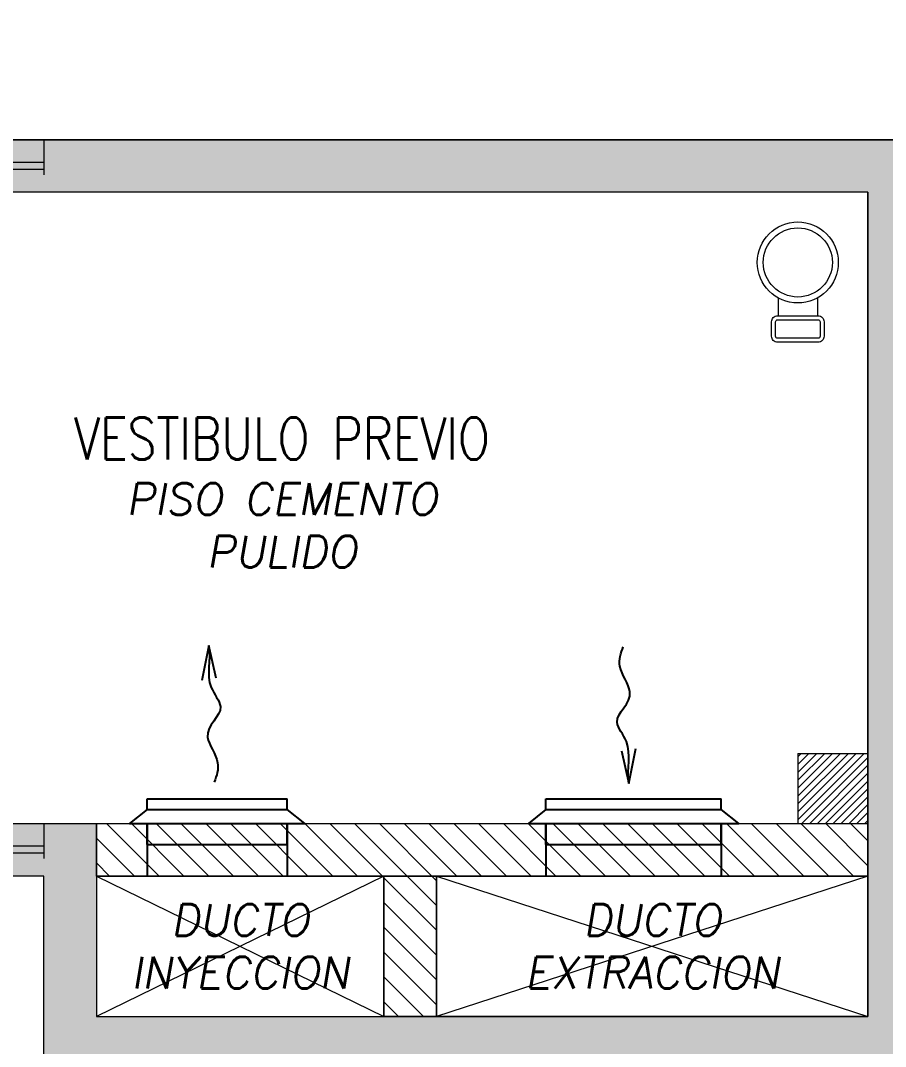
# Model space of a CAD drawing. Header units: millimetres. Extents: x -3 to 53, y -110 to 39.
# Drawn here: x 24.284 to 26.75, y -26.293 to -23.368 of the extents above; entities that cross this region are included whole.
import ezdxf
from ezdxf.enums import TextEntityAlignment as Align

# ---------------------------------------------------------------- set-up
doc = ezdxf.new("R2010")
doc.units = ezdxf.units.MM
doc.linetypes.add('HIDDEN2', pattern=[0.1875, 0.125, -0.0625])
for name, color, linetype in [('A-EST HATCH', 8, 'Continuous'), ('A-EST PLACAS', 8, 'Continuous'), ('A-EST VIGAS', 8, 'HIDDEN2'), ('A-HATCH', 8, 'Continuous'), ('A-LINEAS', 8, 'Continuous'), ('A-MURO BAJO', 8, 'Continuous'), ('A-MURO_P14', 8, 'Continuous'), ('A-PROYECCIONES', 8, 'HIDDEN2'), ('A-TEXTO-ACABADO PISO', 8, 'Continuous'), ('A-TEXTO-INDICACIONES', 8, 'Continuous'), ('DLP_TEXTO AMBIENTE', 8, 'Continuous'), ('L-03_EQUIP-ACCES', 8, 'Continuous'), ('L-04_EQ-MED-CONT', 8, 'Continuous'), ('L-06_EQ-FIN-CONT', 8, 'Continuous'), ('L3 Equipos y Ductos', 8, 'Continuous'), ('L4 Linea mediana', 8, 'Continuous'), ('L6 Linea fina', 8, 'Continuous')]:
    doc.layers.add(name, color=color, linetype=linetype)
doc.layers.add('A-MUROS', color=8, linetype='Continuous', lineweight=30)
doc.styles.add('ROMANS', font='ROMANS.shx', dxfattribs={"oblique": 10})

# ---------------------------------------------------------------- blocks, each defined once
blk = doc.blocks.new('EST.P10')
at = {"layer": 'A-EST HATCH', "lineweight": 0}
h = blk.add_hatch(color=8, dxfattribs=at)
h.dxf.hatch_style = 1
h.paths.add_polyline_path([(10.5, -2.74), (10.5, 3.325), (12.15, 3.325), (12.15, 3.525), (10.35, 3.525), (10.35, 2.65), (8.85, 2.65), (8.85, 3.15), (8.7, 3.15), (8.7, 2.45), (10.35, 2.45), (10.35, -2.74)])
h.paths.add_polyline_path([(31.6, 7.325), (30, 7.325), (30, 10.425), (31.2, 10.425), (31.2, 10.575), (29.85, 10.575), (29.85, 7.175), (31.6, 7.175)])
h.paths.add_polyline_path([(32.4, 10.575), (32.55, 10.575), (32.55, 7.175), (32.4, 7.175)])
h.paths.add_polyline_path([(37.9, 11.05), (38.2, 11.05), (38.2, 10.9), (38.05, 10.9), (38.05, 7.825), (37.9, 7.825)])
h.paths.add_polyline_path([(34.95, 10.425), (34.95, 7.325), (33.35, 7.325), (33.35, 7.175), (35.1, 7.175), (35.1, 10.575), (33.75, 10.575), (33.75, 10.425)])
h.paths.add_polyline_path([(44.2, 10.9), (44.8, 10.9), (44.8, 11.05), (44.05, 11.05), (44.05, 7.65), (45.2, 7.65), (45.2, 7.8), (44.2, 7.8)])
h.paths.add_polyline_path([(46, 11.05), (46, 7.65), (46.15, 7.65), (46.15, 11.05)])
h.paths.add_polyline_path([(46.95, 7.8), (48.55, 7.8), (48.55, 10.9), (47.35, 10.9), (47.35, 11.05), (48.7, 11.05), (48.7, 7.65), (46.95, 7.65)])
h.paths.add_polyline_path([(44.2, -2.65), (44.8, -2.65), (44.8, -2.8), (44.05, -2.8), (44.05, 0.6), (45.2, 0.6), (45.2, 0.45), (44.2, 0.45)])
h.paths.add_polyline_path([(46, -2.8), (46, 0.6), (46.15, 0.6), (46.15, -2.8)])
h.paths.add_polyline_path([(46.95, 0.45), (48.55, 0.45), (48.55, -2.65), (47.35, -2.65), (47.35, -2.8), (48.7, -2.8), (48.7, 0.6), (46.95, 0.6)])
h.paths.add_polyline_path([(41.35, -0.35), (41.2, -0.35), (41.2, -2.65), (41.05, -2.65), (41.05, -2.8), (41.35, -2.8)])
h.paths.add_polyline_path([(31.6, 0.925), (30, 0.925), (30, -2.175), (31.2, -2.175), (31.2, -2.325), (29.85, -2.325), (29.85, 1.075), (31.6, 1.075)])
h.paths.add_polyline_path([(32.4, -2.325), (32.55, -2.325), (32.55, 1.075), (32.4, 1.075)])
h.paths.add_polyline_path([(37.9, -2.8), (38.2, -2.8), (38.2, -2.65), (38.05, -2.65), (38.05, 0.425), (37.9, 0.425)])
h.paths.add_polyline_path([(34.95, -2.175), (34.95, 0.925), (33.35, 0.925), (33.35, 1.075), (35.1, 1.075), (35.1, -2.325), (33.75, -2.325), (33.75, -2.175)])
h.paths.add_polyline_path([(18.45, 7.325), (20.05, 7.325), (20.05, 10.425), (18.85, 10.425), (18.85, 10.575), (20.2, 10.575), (20.2, 7.175), (18.45, 7.175)])
h.paths.add_polyline_path([(17.65, 10.575), (17.5, 10.575), (17.5, 7.175), (17.65, 7.175)])
h.paths.add_polyline_path([(11.85, 11.05), (11.85, 10.9), (12, 10.9), (12, 7.825), (12.15, 7.825), (12.15, 11.05)])
h.paths.add_polyline_path([(22.45, 4.725), (13.05, 4.725), (13.05, 4.875), (16.6, 4.875), (16.6, 6.275), (16.8, 6.275), (16.8, 4.875), (19.7, 4.875), (19.7, 6.275), (19.85, 6.275), (19.85, 4.875), (22.25, 4.875), (22.25, 6.125), (20.6, 6.125), (20.6, 6.275), (22.875, 6.275), (22.875, 6.125), (22.45, 6.125)])
h.paths.add_polyline_path([(15.1, 10.425), (15.1, 7.325), (16.7, 7.325), (16.7, 7.175), (14.95, 7.175), (14.95, 10.575), (16.3, 10.575), (16.3, 10.425)])
h.paths.add_polyline_path([(10.35, 5.8), (8.7, 5.8), (8.7, 5.1), (8.85, 5.1), (8.85, 5.6), (10.35, 5.6), (10.35, 4.725), (12.15, 4.725), (12.15, 4.925), (10.5, 4.925), (10.5, 10.99), (10.35, 10.99)])
h.paths.add_polyline_path([(5.85, 10.9), (5.25, 10.9), (5.25, 11.05), (6, 11.05), (6, 7.65), (4.85, 7.65), (4.85, 7.8), (5.85, 7.8)])
h.paths.add_polyline_path([(4.05, 11.05), (4.05, 7.65), (3.9, 7.65), (3.9, 11.05)])
h.paths.add_polyline_path([(3.1, 7.8), (1.5, 7.8), (1.5, 10.9), (2.7, 10.9), (2.7, 11.05), (1.35, 11.05), (1.35, 7.65), (3.1, 7.65)])
h.paths.add_polyline_path([(4.05, -2.8), (4.05, 0.6), (3.9, 0.6), (3.9, -2.8)])
h.paths.add_polyline_path([(3.1, 0.45), (1.5, 0.45), (1.5, -2.65), (2.7, -2.65), (2.7, -2.8), (1.35, -2.8), (1.35, 0.6), (3.1, 0.6)])
h.paths.add_polyline_path([(8.7, -0.35), (8.85, -0.35), (8.85, -2.65), (9, -2.65), (9, -2.8), (8.7, -2.8)])
h.paths.add_polyline_path([(18.45, 0.925), (20.05, 0.925), (20.05, -2.175), (18.85, -2.175), (18.85, -2.325), (20.2, -2.325), (20.2, 1.075), (18.45, 1.075)])
h.paths.add_polyline_path([(17.65, -2.325), (17.5, -2.325), (17.5, 1.075), (17.65, 1.075)])
h.paths.add_polyline_path([(12.15, -2.8), (11.85, -2.8), (11.85, -2.65), (12, -2.65), (12, 0.425), (12.15, 0.425)])
h.paths.add_polyline_path([(15.1, -2.175), (15.1, 0.925), (16.7, 0.925), (16.7, 1.075), (14.95, 1.075), (14.95, -2.325), (16.3, -2.325), (16.3, -2.175)])
h.paths.add_polyline_path([(39.7, 3.525), (37.9, 3.525), (37.9, 3.375), (39.55, 3.375), (39.55, -2.74), (39.7, -2.74), (39.7, 2.5), (41.35, 2.5), (41.35, 3.15), (41.2, 3.15), (41.2, 2.65), (39.7, 2.65)])
h.paths.add_polyline_path([(6, -2.8), (6, 0.6), (4.85, 0.6), (4.85, 0.45), (5.85, 0.45), (5.85, -2.65), (5.25, -2.65), (5.25, -2.8)])
h.paths.add_polyline_path([(3.0968, 5.55), (2.95, 5.55), (2.95, 6.75), (5.1, 6.75), (5.1, 6.6), (4.65, 6.6), (4.65, 5), (4.45, 5), (4.45, 6.6), (3.1, 6.6), (3.1, 5.55)], flags=17)
h.paths.add_polyline_path([(3.0968, 2.7), (2.95, 2.7), (2.95, 1.5), (5.1, 1.5), (5.1, 1.65), (4.65, 1.65), (4.65, 3.25), (4.45, 3.25), (4.45, 1.65), (3.1, 1.65), (3.1, 2.7)], flags=17)
h.paths.add_polyline_path([(8.8501, 4.2), (6, 4.2), (6, 6.75), (5.85, 6.75), (5.85, 4.2), (3.1, 4.2), (3.1, 4.8), (2.95, 4.8), (2.95, 4.2), (0.15, 4.2), (0.15, 8.25), (0, 8.25), (0, 0), (0.15, 0), (0.15, 4.05), (2.95, 4.05), (2.95, 3.45), (3.1, 3.45), (3.1, 4.05), (5.85, 4.05), (5.85, 1.5), (6, 1.5), (6, 4.05), (8.8501, 4.05)])
h.paths.add_polyline_path([(8.7, 11.05), (8.7, 8.6), (8.85, 8.6), (8.85, 10.9), (9, 10.9), (9, 11.05)])
h.paths.add_polyline_path([(22.9, 4.725), (25, 4.725), (25, 4.875), (23.05, 4.875), (23.05, 8.575), (25, 8.575), (25, 8.725), (23.05, 8.725), (23.05, 10.575), (22.2, 10.575), (22.2, 10.425), (22.9, 10.425)])
h.paths.add_polyline_path([(39.7, 10.99), (39.7, 5.75), (41.35, 5.75), (41.35, 5.1), (41.2, 5.1), (41.2, 5.6), (39.7, 5.6), (39.7, 4.725), (37.9, 4.725), (37.9, 4.875), (39.55, 4.875), (39.55, 10.99)])
h.paths.add_polyline_path([(47.1, 4.2), (49.9, 4.2), (49.9, 8.25), (50.05, 8.25), (50.05, 0), (49.9, 0), (49.9, 4.05), (47.1, 4.05), (47.1, 3.45), (46.95, 3.45), (46.95, 4.05), (44.2, 4.05), (44.2, 1.5), (44.05, 1.5), (44.05, 4.05), (41.1999, 4.05), (41.1999, 4.2), (44.05, 4.2), (44.05, 6.75), (44.2, 6.75), (44.2, 4.2), (46.95, 4.2), (46.95, 4.8), (47.1, 4.8)])
h.paths.add_polyline_path([(41.35, 11.05), (41.05, 11.05), (41.05, 10.9), (41.2, 10.9), (41.2, 8.6), (41.35, 8.6)])
h.paths.add_polyline_path([(46.9532, 5.55), (47.1, 5.55), (47.1, 6.75), (44.95, 6.75), (44.95, 6.6), (45.4, 6.6), (45.4, 5), (45.6, 5), (45.6, 6.6), (46.95, 6.6), (46.95, 5.55)], flags=17)
h.paths.add_polyline_path([(46.9532, 2.7), (47.1, 2.7), (47.1, 1.5), (44.95, 1.5), (44.95, 1.65), (45.4, 1.65), (45.4, 3.25), (45.6, 3.25), (45.6, 1.65), (46.95, 1.65), (46.95, 2.7)], flags=17)
h.paths.add_polyline_path([(26.7, 4.725), (26.85, 4.725), (26.85, 8.725), (26.7, 8.725)])
h.paths.add_polyline_path([(27.15, 10.425), (27.85, 10.425), (27.85, 10.575), (27, 10.575), (27, 4.725), (27.15, 4.725)])
h.paths.add_polyline_path([(27.6, 6.125), (27.6, 4.725), (37, 4.725), (37, 4.875), (33.45, 4.875), (33.45, 6.275), (33.25, 6.275), (33.25, 4.875), (30.35, 4.875), (30.35, 6.275), (30.2, 6.275), (30.2, 4.875), (27.8, 4.875), (27.8, 6.125), (29.45, 6.125), (29.45, 6.275), (27.175, 6.275), (27.175, 6.125)])
h.paths.add_polyline_path([(21.05, 1.975), (21.05, 2.125), (22.85, 2.125), (22.85, 3.375), (20.3, 3.375), (20.3, 1.975), (20.15, 1.975), (20.15, 3.375), (16.8, 3.375), (16.8, 1.975), (16.6, 1.975), (16.6, 3.375), (13.05, 3.375), (13.05, 3.525), (23.05, 3.525), (23.05, 1.975)])
h.paths.add_polyline_path([(23.05, 1.95), (23.05, -1.775), (26.7, -1.775), (26.7, 0.875), (24.35, 0.875), (24.35, 1.425), (24.05, 1.425), (24.05, 1.575), (24.5, 1.575), (24.5, 1.025), (26.7, 1.025), (26.7, 3.375), (24.05, 3.375), (24.05, 3.525), (26.85, 3.525), (26.85, -1.925), (23.05, -1.925), (23.05, -2.325), (22.2, -2.325), (22.2, -2.175), (22.9, -2.175), (22.9, 1.95)])
h.paths.add_polyline_path([(29, 1.975), (29, 2.125), (27.2, 2.125), (27.2, 3.375), (29.75, 3.375), (29.75, 1.975), (29.9, 1.975), (29.9, 3.375), (33.25, 3.375), (33.25, 1.975), (33.45, 1.975), (33.45, 3.375), (37, 3.375), (37, 3.525), (27, 3.525), (27, 1.975)])
h.paths.add_polyline_path([(27, 1.95), (27, -2.325), (27.85, -2.325), (27.85, -2.175), (27.15, -2.175), (27.15, 1.95)])
at = {"layer": 'A-EST PLACAS', "color": 8, "lineweight": 0}
blk.add_lwpolyline([(23.05, 1.95), (23.05, -1.775), (26.7, -1.775), (26.7, 0.875), (24.35, 0.875), (24.35, 1.425), (24.05, 1.425), (24.05, 1.575), (24.5, 1.575), (24.5, 1.025), (26.7, 1.025), (26.7, 3.375), (24.05, 3.375), (24.05, 3.525), (26.85, 3.525), (26.85, -1.925), (23.05, -1.925), (23.05, -2.325), (22.2, -2.325), (22.2, -2.175), (22.9, -2.175), (22.9, 1.95)], close=True, dxfattribs=at)
at = {"layer": 'A-EST VIGAS', "color": 8, "lineweight": 0}
for p, q in [((24.5, 1.575), (26.7, 1.575)), ((24.5, 1.425), (25.32, 1.425)), ((25.32, 1.425, 0), (25.32, 1.025)), ((25.47, 1.425), (26.7, 1.425)), ((25.47, 1.425, 0), (25.47, 1.025))]:
    blk.add_line(p, q, dxfattribs=at)
at = {"layer": 'A-PROYECCIONES', "color": 8, "lineweight": 0, "ltscale": 0.5}
for p, q in [((24.35, 3.525, 0), (24.35, 3.375, 0)), ((24.35, 3.46, 0), (24.15, 3.46, 0)), ((24.35, 3.44, 0), (24.15, 3.44, 0)), ((24.35, 1.575, 0), (24.35, 1.425, 0)), ((24.35, 1.51, 0), (24.15, 1.51, 0)), ((24.35, 1.49, 0), (24.15, 1.49, 0))]:
    blk.add_line(p, q, dxfattribs=at)
blk = doc.blocks.new('*U145')
at = {"color": 8, "lineweight": 0}
for p, q in [((587.0593, -119.1569), (587.0593, -119.2302)), ((587.2193, -119.1569), (587.2193, -119.2302))]:
    blk.add_line(p, q, dxfattribs=at)
for points in [[(587.2455, -119.2542), (587.2455, -119.313, -0.414214), (587.2215, -119.337), (587.057, -119.337, -0.414214), (587.033, -119.313), (587.033, -119.2542, -0.414214), (587.057, -119.2302), (587.2215, -119.2302, -0.414214)], [(587.2295, -119.2542), (587.2295, -119.313, -0.414214), (587.2215, -119.321), (587.057, -119.321, -0.414214), (587.049, -119.313), (587.049, -119.2542, -0.414214), (587.057, -119.2462), (587.2215, -119.2462, -0.414214)]]:
    blk.add_lwpolyline(points, format="xyb", close=True, dxfattribs=at)
for radius in [0.1641, 0.1401]:
    blk.add_circle((587.1393, -119.0136), radius, dxfattribs=at)
blk = doc.blocks.new('N.01')
at = {"layer": 'A-HATCH', "lineweight": 0}
h = blk.add_hatch(dxfattribs=at)
h.set_pattern_fill('ANSI31', color=8, scale=0.005)
h.set_pattern_definition([(45, (116.932913, -109.161275), (-0.0112253202, 0.0112253202), [])])
h.paths.add_polyline_path([(3.9, 3.875), (3.7, 3.875), (3.7, 4.075), (3.9, 4.075)])
at = {"layer": 'A-LINEAS', "color": 8, "linetype": 'Continuous', "lineweight": 0}
for p, q in [((1.7, 3.725, 0), (2.52, 3.325, 0)), ((2.52, 3.725, 0), (1.7, 3.325, 0)), ((2.67, 3.725, 0), (3.9, 3.325, 0)), ((3.9, 3.725, 0), (2.67, 3.325, 0))]:
    blk.add_line(p, q, dxfattribs=at)
at = {"layer": 'A-MURO BAJO', "color": 8, "lineweight": 0}
blk.add_line((3.5, 3.325, 0), (3.9, 3.325, 0), dxfattribs=at)
at = {"layer": 'A-MUROS', "color": 8, "lineweight": 0}
for p, q in [((4.05, 5.825, 0), (1.25, 5.825, 0)), ((3.9, 5.675, 0), (1.25, 5.675, 0)), ((3.9, 5.675, 0), (3.9, 3.875, 0)), ((3.7, 4.075, 0), (3.7, 3.875, 0)), ((3.7, 4.075, 0), (3.9, 4.075, 0)), ((1.25, 3.875, 0), (3.9, 3.875, 0)), ((1.55, 3.725, 0), (1.25, 3.725, 0)), ((1.55, 3.175, 0), (1.55, 3.725, 0)), ((1.7, 3.725, 0), (1.7, 3.325, 0)), ((1.7, 3.725, 0), (2.52, 3.725, 0)), ((2.52, 3.725, 0), (2.52, 3.325, 0)), ((2.67, 3.325, 0), (2.67, 3.725, 0)), ((2.67, 3.725, 0), (3.9, 3.725, 0)), ((3.9, 3.725, 0), (3.9, 3.325, 0)), ((1.7, 3.325, 0), (2.52, 3.325, 0)), ((1.7, 3.325, 0), (2.52, 3.325, 0)), ((3.9, 3.325, 0), (2.67, 3.325, 0))]:
    blk.add_line(p, q, dxfattribs=at)
at = {"color": 8, "lineweight": 0, "xscale": 0.7035271998764521, "yscale": 0.7035271998764521, "zscale": 0.7035271998764521}
blk.add_blockref('*U145', (-409.3684, 89.2043, 0), dxfattribs=at)
blk = doc.blocks.new('TEXTO AMBIENTES P10')
at = {"layer": 'A-TEXTO-ACABADO PISO', "color": 8, "lineweight": 0, "insert": (23.6788, -8.5045), "char_height": 0.09, "attachment_point": 2, "rotation": 360, "style": 'ROMANS'}
blk.add_mtext_dynamic_manual_height_columns('PISO CEMENTO PULIDO', width=1.20225, gutter_width=12.5, heights=[0], dxfattribs=at)
at = {"layer": 'DLP_TEXTO AMBIENTE', "color": 8, "lineweight": 0, "style": 'ROMANS', "width": 0.8}
blk.add_text('VESTIBULO PREVIO', height=0.12, dxfattribs=at).set_placement((23.6791, -8.4372), align=Align.CENTER)
blk = doc.blocks.new('TEXTO DUCTOS PT')
at = {"layer": 'A-TEXTO-INDICACIONES', "char_height": 0.09, "width": 0.4157, "attachment_point": 5, "style": 'ROMANS'}
for s, insert in [('\\pxsm1,qc,t16;DUCTO INYECCION', (23.56, -9.825, 0)), ('\\pxsm1,qc,t16;DUCTO EXTRACCION', (24.735, -9.825, 0))]:
    blk.add_mtext(s, dxfattribs=dict(at, insert=insert))
blk = doc.blocks.new('TAF_40')
at = {"layer": 'L-03_EQUIP-ACCES', "ltscale": 1.5}
for p, q in [((-0.25, 0.06), (0.25, 0.06)), ((-0.2, 0), (-0.2, 0.06)), ((0.2, 0), (0.2, 0.06))]:
    blk.add_line(p, q, dxfattribs=at)
at = {"layer": 'L-04_EQ-MED-CONT', "ltscale": 1.5}
for p, q in [((-0.2, 0.1), (-0.25, 0.06)), ((-0.2, 0.1), (0.2, 0.1)), ((0.25, 0.06), (0.2, 0.1))]:
    blk.add_line(p, q, dxfattribs=at)
at = {"layer": 'L-06_EQ-FIN-CONT', "ltscale": 1.5}
for p, q in [((-0.2, 0.13), (0.2, 0.13)), ((-0.2, 0.1), (-0.2, 0.13)), ((0.2, 0.1), (0.2, 0.13))]:
    blk.add_line(p, q, dxfattribs=at)
blk = doc.blocks.new('TAF_50')
at = {"layer": 'L-03_EQUIP-ACCES', "ltscale": 1.5}
for p, q in [((-0.3, 0.06), (0.3, 0.06)), ((-0.25, 0), (-0.25, 0.06)), ((0.25, 0), (0.25, 0.06))]:
    blk.add_line(p, q, dxfattribs=at)
at = {"layer": 'L-04_EQ-MED-CONT', "ltscale": 1.5}
for p, q in [((-0.25, 0.1), (-0.3, 0.06)), ((-0.25, 0.1), (0.25, 0.1)), ((0.3, 0.06), (0.25, 0.1))]:
    blk.add_line(p, q, dxfattribs=at)
at = {"layer": 'L-06_EQ-FIN-CONT', "ltscale": 1.5}
for p, q in [((-0.25, 0.13), (0.25, 0.13)), ((-0.25, 0.1), (-0.25, 0.13)), ((0.25, 0.1), (0.25, 0.13))]:
    blk.add_line(p, q, dxfattribs=at)
blk = doc.blocks.new('flujo11')
at = {"layer": 'L6 Linea fina'}
for p, q in [((0, 0), (-0.0198, -0.0998)), ((0.0212, -0.0932), (0, 0))]:
    blk.add_line(p, q, dxfattribs=at)
blk.add_open_spline([(0, 0), (0.0064, -0.0434), (-0.016, -0.1047), (0.0608, -0.1905), (-0.0346, -0.24), (0.0373, -0.3312), (0.0223, -0.3717), (0.0156, -0.3896)], degree=3, knots=[0, 0, 0, 0, 0.0524684, 0.0807049, 0.1300475, 0.160067, 0.1839926, 0.1839926, 0.1839926, 0.1839926], dxfattribs=at)
blk = doc.blocks.new('arq.')
at = {"layer": 'A-EST PLACAS', "color": 8}
blk.add_blockref('EST.P10', (101.2127, -25.3388), dxfattribs=at)
at = {"color": 8}
blk.add_blockref('N.01', (124.0127, -27.6388, 0), dxfattribs=at)
at = {"layer": 'A-MURO_P14', "lineweight": 0}
h = blk.add_hatch(dxfattribs=at)
h.set_pattern_fill('_USER', color=8, scale=0.05, angle=135, pattern_type=0)
h.set_pattern_definition([(135, (124.262695, 29.536167), (-0.03535534, -0.03535534), [])])
h.paths.add_polyline_path([(109.9127, -24.6389), (110.0627, -24.6389), (110.0627, -25.6889), (109.9127, -25.6889)])
h.paths.add_polyline_path([(113.2127, -22.0138), (113.3627, -22.0138), (113.3627, -22.7638), (113.2127, -22.7638)])
h.paths.add_polyline_path([(113.2127, -19.6638), (113.3627, -19.6638), (113.3627, -20.4138), (113.2127, -20.4138)])
h.paths.add_polyline_path([(109.9127, -16.7388), (110.0627, -16.7388), (110.0627, -17.7888), (109.9127, -17.7888)])
h.paths.add_polyline_path([(126.5327, -23.9138), (126.6827, -23.9138), (126.6827, -24.3138), (126.5327, -24.3138)])
h.paths.add_polyline_path([(125.7127, -23.7638), (127.9127, -23.7638), (127.9127, -23.9138), (125.7127, -23.9138)])
h.paths.add_polyline_path([(126.0627, -19.9138), (126.2127, -19.9138), (126.2127, -20.4638), (126.0627, -20.4638)])
h.paths.add_polyline_path([(126.0627, -18.2138), (126.2127, -18.2138), (126.2127, -19.0138), (126.0627, -19.0138)])
h.paths.add_polyline_path([(126.0627, -16.7638), (126.2127, -16.7638), (126.2127, -17.3138), (126.0627, -17.3138)])
at = {"layer": 'A-MURO_P14', "color": 8, "lineweight": 0}
for points in [[(125.7127, -23.7638), (127.9127, -23.7638), (127.9127, -23.9138), (125.7127, -23.9138)], [(126.5327, -23.9138), (126.6827, -23.9138), (126.6827, -24.3138), (126.5327, -24.3138)]]:
    blk.add_lwpolyline(points, close=True, dxfattribs=at)
at = {"layer": 'L3 Equipos y Ductos', "elevation": 0}
for points in [[(125.8571, -23.8238), (126.2571, -23.8238)], [(126.9945, -23.8238), (127.4945, -23.8238)]]:
    blk.add_lwpolyline(points, dxfattribs=at)
at = {"layer": 'L4 Linea mediana', "elevation": 0}
for points in [[(125.8571, -23.7638), (125.8571, -23.9138)], [(126.2571, -23.7638), (126.2571, -23.9138)], [(126.9945, -23.7638), (126.9945, -23.9138)], [(127.4945, -23.7638), (127.4945, -23.9138)]]:
    blk.add_lwpolyline(points, dxfattribs=at)
at = {"layer": 'A-TEXTO-INDICACIONES', "color": 8, "lineweight": 0}
blk.add_blockref('TEXTO DUCTOS PT', (102.5627, -14.2888), dxfattribs=at)
at = {"layer": 'DLP_TEXTO AMBIENTE', "color": 8}
blk.add_blockref('TEXTO AMBIENTES P10', (102.5627, -14.2888), dxfattribs=at)
at = {"layer": 'L3 Equipos y Ductos'}
blk.add_blockref('flujo11', (126.0331, -23.2559, 0), dxfattribs=at)
at = {"layer": 'L3 Equipos y Ductos', "rotation": 180}
blk.add_blockref('flujo11', (127.2308, -23.6497, 0), dxfattribs=at)
at = {"layer": 'L4 Linea mediana'}
for name, p in [('TAF_40', (126.0571, -23.8238, 0)), ('TAF_50', (127.2445, -23.8238, 0))]:
    blk.add_blockref(name, p, dxfattribs=at)

msp = doc.modelspace()

# ---------------------------------------------------------------- block references
at = {"color": 7}
msp.add_blockref('arq.', (-101.2125, -1.8936), dxfattribs=at)

doc.saveas('drawing.dxf')
